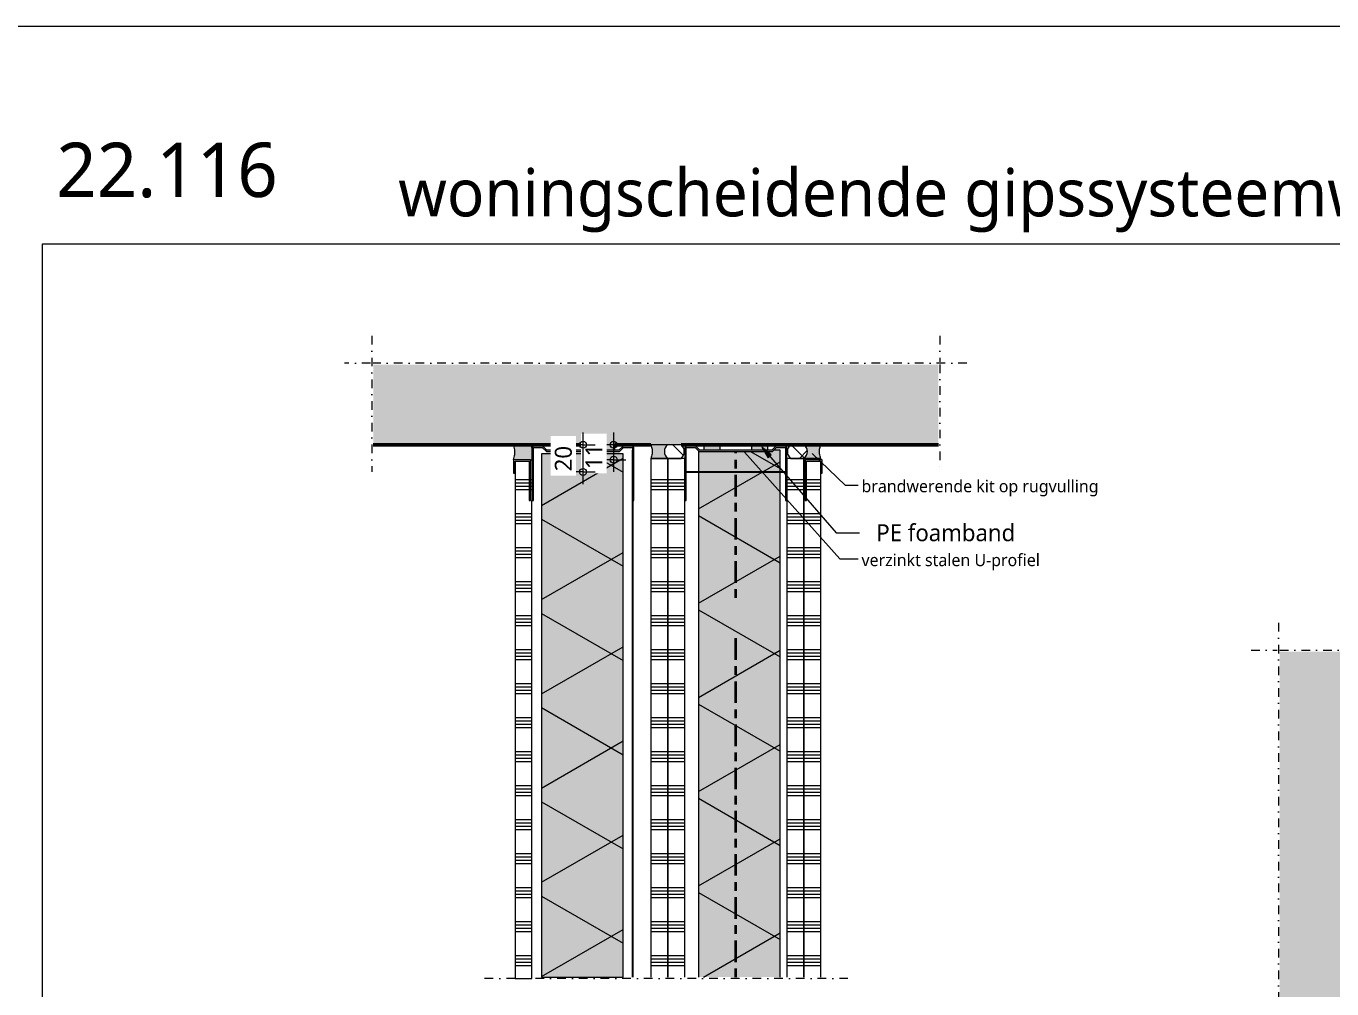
# Model space of a CAD drawing. Header units: millimetres. Extents: x -617 to 12931, y -7813 to -1363.
# Drawn here: x 1549 to 2510, y -7036 to -6328 of the extents above; entities that cross this region are included whole.
import ezdxf

# ---------------------------------------------------------------- set-up
doc = ezdxf.new("R2010")
doc.units = ezdxf.units.MM
doc.linetypes.add('Center', pattern=[31.75, 6.35, -4.7625, 15.875, -4.7625])
doc.linetypes.add('Dash dot', pattern=[15.875, 6.35, -4.7625, 0, -4.7625])
for name, color, linetype, lineweight in [('A-ANNO-DIMS', 211, 'Continuous', 13), ('A-ANNO-DIMS-5', 211, 'Continuous', 13), ('A-ANNO-IDEN', 131, 'Continuous', 18), ('A-DETL', 90, 'Continuous', 13), ('A-DETL-CNTR', 5, 'Center', 35), ('A-DETL-GENF', 92, 'Continuous', 18), ('A-DETL-MBND', 5, 'Continuous', 25), ('G-ANNO-TEXT', 231, 'Continuous', 13)]:
    doc.layers.add(name, color=color, linetype=linetype, lineweight=lineweight)
doc.styles.add('Segoe UI_2', font='segoeui.ttf', dxfattribs={"height": 9})
doc.styles.add('Segoe UI_3', font='segoeui.ttf', dxfattribs={"height": 12.5})
doc.styles.add('Segoe UI_5', font='segoeui.ttf', dxfattribs={"height": 40})
doc.styles.add('Segoe UI_6', font='segoeui.ttf', dxfattribs={"height": 35})
doc.dimstyles.new('2_5_mm_1', dxfattribs={"dimscale": 304.8, "dimtxt": 13.092049, "dimasz": 0.016404, "dimexe": 0.029528, "dimexo": 0.0625, "dimgap": 0.014764, "dimtad": 1, "dimdec": 0, "dimzin": 0, "dimdsep": 46, "dimtxsty": 'Segoe UI_3', "dimblk1": 'DOTBLANK', "dimblk2": 'DOTBLANK', "dimsah": 1, "dimcen": 0.09, "dimdle": 0.029528, "dimazin": 0, "dimtfac": 1, "dimtdec": 4, "dimtix": 1, "dimtmove": 2, "dimatfit": 3, "dimfxl": 0.029528, "dimfxlon": 1, "dimtvp": 1, "dimtfill": 1, "dimtolj": 1, "dimtzin": 0, "dimarcsym": 2})
doc.dimstyles.new('2_5_mm_3', dxfattribs={"dimscale": 304.8, "dimtxt": 13.092049, "dimasz": 0.016404, "dimexe": 0.029528, "dimexo": 0.0625, "dimgap": 0.014764, "dimtad": 1, "dimdec": 0, "dimzin": 0, "dimdsep": 46, "dimtxsty": 'Segoe UI_3', "dimblk1": 'DOTBLANK', "dimblk2": 'DOTBLANK', "dimsah": 1, "dimcen": 0.09, "dimdle": 0.029528, "dimazin": 0, "dimtfac": 1, "dimtdec": 4, "dimtix": 1, "dimtmove": 0, "dimatfit": 3, "dimfxl": 0.029528, "dimfxlon": 1, "dimtvp": 1, "dimtfill": 1, "dimtolj": 1, "dimtzin": 0, "dimarcsym": 2})
pattern_1 = [(60, (0, 60.8), (-51.9615, 30), []), (120, (0, 60.8), (-51.9615, -30), [])]

# ---------------------------------------------------------------- blocks, each defined once
blk = doc.blocks.new('42 isolatie - Type 1-V480-22_1 Principedetails metalstud')
at = {"layer": 'A-DETL-GENF'}
blk.add_hatch(color=256, dxfattribs=at).paths.add_polyline_path([(1.28, 60.8), (1.28, 0.8), (388.78, 0.8), (388.78, 5.39), (387.78, 6.39), (387.78, 60.21), (388.36, 60.8), (223.23, 60.8)])
at = {"layer": 'A-DETL-GENF', "lineweight": 13}
h = blk.add_hatch(dxfattribs=at)
h.set_pattern_fill('FP_1', color=256, style=0, pattern_type=2)
h.set_pattern_definition(pattern_1)
h.paths.add_polyline_path([(1.28, 60.8), (1.28, 0.8), (388.78, 0.8), (388.78, 5.39), (387.78, 6.39), (387.78, 60.21), (388.36, 60.8), (223.23, 60.8)])
at = {"layer": 'A-DETL-GENF'}
for p, q in [((388.36, 60.8), (1.28, 60.8)), ((388.36, 60.8), (1.28, 60.8)), ((1.28, 0.8), (388.78, 0.8)), ((1.28, 0.8), (388.78, 0.8)), ((388.78, 0.8), (388.78, 5.39)), ((388.78, 0.8), (388.78, 5.39))]:
    blk.add_line(p, q, dxfattribs=at)
blk = doc.blocks.new('40  gipsplaat - D12_5-V486-22_1 Principedetails metalstud')
at = {"layer": 'A-DETL-GENF', "lineweight": 13}
h = blk.add_hatch(dxfattribs=at)
h.set_pattern_fill('FP_600', color=256, style=0, pattern_type=2)
h.set_pattern_definition([(90, (-6655.995, -2033.484), (-25, 1e-15), []), (90, (-6658.495, -2033.484), (-25, 1e-15), []), (90, (-6660.995, -2033.484), (-25, 1e-15), []), (90, (-6663.495, -2033.484), (-25, 1e-15), [])])
h.paths.add_polyline_path([(381.5, -12.5), (381.5, 0), (0, 0), (0, -12.5), (159.55, -12.5)])
at = {"layer": 'A-DETL-GENF'}
for p, q in [((31, 0), (0, 0)), ((0, 0), (0, -2.7)), ((0, 0), (0, -2.7)), ((381.5, 0), (31, 0)), ((381.5, 0), (31, 0)), ((0, -2.7), (0, -12.5)), ((0, -2.7), (0, -12.5)), ((0, -12.5), (381.5, -12.5))]:
    blk.add_line(p, q, dxfattribs=at)
blk = doc.blocks.new('40  gipsplaat - D12_5-V487-22_1 Principedetails metalstud')
at = {"layer": 'A-DETL-GENF', "lineweight": 13}
h = blk.add_hatch(dxfattribs=at)
h.set_pattern_fill('FP_601', color=256, style=0, pattern_type=2)
h.set_pattern_definition([(90, (-6655.995, -2020.984), (-25, 1e-15), []), (90, (-6658.495, -2020.984), (-25, 1e-15), []), (90, (-6660.995, -2020.984), (-25, 1e-15), []), (90, (-6663.495, -2020.984), (-25, 1e-15), [])])
h.paths.add_polyline_path([(381.5, -12.5), (381.5, 0), (0, 0), (0, -12.5), (159.55, -12.5)])
at = {"layer": 'A-DETL-GENF'}
for p, q in [((381.5, 0), (0, 0)), ((0, 0), (0, -12.5)), ((381.5, 0), (0, 0)), ((0, -12.5), (381.5, -12.5)), ((0, -12.5), (381.5, -12.5))]:
    blk.add_line(p, q, dxfattribs=at)
blk = doc.blocks.new('40  gipsplaat - D12_5-V488-22_1 Principedetails metalstud')
at = {"layer": 'A-DETL-GENF', "lineweight": 13}
h = blk.add_hatch(dxfattribs=at)
h.set_pattern_fill('FP_602', color=256, style=0, pattern_type=2)
h.set_pattern_definition([(90, (-6655.995, -2120.984), (-25, 1e-15), []), (90, (-6658.495, -2120.984), (-25, 1e-15), []), (90, (-6660.995, -2120.984), (-25, 1e-15), []), (90, (-6663.495, -2120.984), (-25, 1e-15), [])])
h.paths.add_polyline_path([(381.5, -12.5), (381.5, 0), (0, 0), (0, -12.5), (159.55, -12.5)])
at = {"layer": 'A-DETL-GENF'}
for p, q in [((381.5, 0), (0, 0)), ((0, 0), (0, -9.8)), ((0, 0), (0, -9.8)), ((0, -9.8), (0, -12.5)), ((0, -9.8), (0, -12.5)), ((0, -12.5), (31, -12.5)), ((31, -12.5), (381.5, -12.5)), ((31, -12.5), (381.5, -12.5))]:
    blk.add_line(p, q, dxfattribs=at)
blk = doc.blocks.new('40  gipsplaat - D12_5-V489-22_1 Principedetails metalstud')
at = {"layer": 'A-DETL-GENF', "lineweight": 13}
h = blk.add_hatch(dxfattribs=at)
h.set_pattern_fill('FP_603', color=256, style=0, pattern_type=2)
h.set_pattern_definition([(90, (-6655.995, -2133.484), (-25, 1e-15), []), (90, (-6658.495, -2133.484), (-25, 1e-15), []), (90, (-6660.995, -2133.484), (-25, 1e-15), []), (90, (-6663.495, -2133.484), (-25, 1e-15), [])])
h.paths.add_polyline_path([(381.5, -12.5), (381.5, 0), (2, 0), (2, -10.5), (31, -10.5), (31, -11.5), (1, -11.5), (1, 0), (0, 0), (0, -12.5), (159.55, -12.5)])
at = {"layer": 'A-DETL-GENF'}
for p, q in [((1, 0), (0, 0)), ((0, 0), (0, -12.5)), ((1, 0), (0, 0)), ((11, 0), (2, 0)), ((381.5, 0), (11, 0)), ((381.5, 0), (11, 0)), ((0, -12.5), (381.5, -12.5)), ((0, -12.5), (381.5, -12.5))]:
    blk.add_line(p, q, dxfattribs=at)
blk = doc.blocks.new('00 afbreeklijn 1 s l - Type 1-3389584-22_1 Principedetails metalstud')
at = {"layer": 'A-DETL-GENF', "linetype": 'Dash dot'}
for p, q in [((3.02, 0), (-20, 0)), ((248.02, 0), (15.52, 0))]:
    blk.add_line(p, q, dxfattribs=at)
blk = doc.blocks.new('22 metalstud profiel - 75 mm hor-4394542-22_1 Principedetails metalstud')
at = {"layer": 'A-DETL-GENF'}
for points in [[(-36.5, 40), (-37.5, 40), (-37.5, 1), (-36.5, 0), (-29.5, 0), (-26.5, 3), (26.5, 3), (29.5, 0), (36.5, 0), (37.5, 1), (37.5, 40), (36.5, 40), (36.5, 1), (29.91, 1), (26.91, 4), (-26.91, 4), (-29.91, 1), (-36.5, 1)], [(-23.5, 3), (-23.5, -1), (-11.5, -1), (-11.5, 3)], [(23.5, 3), (11.5, 3), (11.5, -1), (23.5, -1)]]:
    blk.add_hatch(color=256, dxfattribs=at).paths.add_polyline_path(points)
for p, q in [((-36.5, 40), (-37.5, 40)), ((-37.5, 40), (-37.5, 1)), ((-36.5, 1), (-36.5, 40)), ((36.5, 40), (36.5, 1)), ((37.5, 40), (36.5, 40)), ((37.5, 40), (36.5, 40)), ((37.5, 1), (37.5, 40)), ((-37.5, 1), (-36.5, 0)), ((-29.91, 1), (-36.5, 1)), ((-26.91, 4), (-29.91, 1)), ((-29.5, 0), (-26.5, 3)), ((26.91, 4), (-26.91, 4)), ((-26.5, 3), (26.5, 3)), ((-23.5, 3), (-23.5, -1)), ((-11.5, -1), (-11.5, 3)), ((11.5, 3), (11.5, -1)), ((23.5, -1), (23.5, 3)), ((26.5, 3), (29.5, 0)), ((29.91, 1), (26.91, 4)), ((36.5, 1), (29.91, 1)), ((36.5, 0), (37.5, 1)), ((-36.5, 0), (-29.5, 0)), ((29.5, 0), (36.5, 0))]:
    blk.add_line(p, q, dxfattribs=at)
blk = doc.blocks.new('40  gipsplaat - D12_5-V494-22_1 Principedetails metalstud')
at = {"layer": 'A-DETL-GENF', "lineweight": 13}
h = blk.add_hatch(dxfattribs=at)
h.set_pattern_fill('FP_610', color=256, style=0, pattern_type=2)
h.set_pattern_definition([(90, (-6655.995, -1920.984), (-25, 1e-15), []), (90, (-6658.495, -1920.984), (-25, 1e-15), []), (90, (-6660.995, -1920.984), (-25, 1e-15), []), (90, (-6663.495, -1920.984), (-25, 1e-15), [])])
h.paths.add_polyline_path([(382.5, 0), (1, 0), (1, -1), (31, -1), (31, -2), (2, -2), (2, -12.5), (382.5, -12.5)])
at = {"layer": 'A-DETL-GENF'}
for p, q in [((382.5, 0), (31, 0)), ((382.5, 0), (31, 0)), ((382.5, -12.5), (382.5, 0)), ((382.5, -12.5), (382.5, 0)), ((2, -12.5), (11, -12.5)), ((11, -12.5), (382.5, -12.5)), ((11, -12.5), (382.5, -12.5))]:
    blk.add_line(p, q, dxfattribs=at)
blk = doc.blocks.new('30 kitvoeg - holle kitvoeg br_w_-4456959-22_1 Principedetails metalstud')
at = {"layer": 'A-DETL-GENF'}
blk.add_hatch(color=256, dxfattribs=at).paths.add_polyline_path([(0, -11.85), (0, -13.85), (11, -13.85), (11, 0), (7.33, -0.98), (3.67, -0.98), (0, 0), (0, -1.35)])
for p, q in [((0, 0), (0, -0.35)), ((0, -12.85), (0, -13.85)), ((9, -13.85), (11, -13.85))]:
    blk.add_line(p, q, dxfattribs=at)
blk.add_open_spline([(11, 0), (9.78, -0.49), (7.33, -1.14), (3.67, -1.14), (1.22, -0.49), (0, 0)], degree=3, dxfattribs=at)
blk = doc.blocks.new('30 kitvoeg op rugvulling - holle kitvoeg 10mm br_w_-V524-22_1 Principedetails metalstud')
at = {"layer": 'A-DETL-GENF', "lineweight": 13}
h = blk.add_hatch(dxfattribs=at)
h.set_pattern_fill('FP_643', color=256, style=0, pattern_type=2)
h.set_pattern_definition([(315, (6645.995, 2133.484), (10.606602, 10.606602), []), (45, (6645.995, 2133.484), (-10.606602, 10.606602), [])])
h.paths.add_polyline_path([(0, 12.15), (1.2, 11.08), (2.63, 10.33), (4.19, 9.94), (5.81, 9.94), (7.37, 10.33), (8.8, 11.08), (10, 12.15), (10, 22.3), (8.8, 23.37), (7.37, 24.12), (5.81, 24.51), (4.19, 24.51), (2.63, 24.12), (1.2, 23.37), (0, 22.3)])
blk.add_hatch(color=256, dxfattribs=at).paths.add_polyline_path([(0, 12.15), (0, 0), (3.33, 0.89), (6.67, 0.89), (10, 0), (10, 12.15), (8.8, 11.08), (7.37, 10.33), (5.81, 9.94), (4.19, 9.94), (2.63, 10.33), (1.2, 11.08)])
blk.add_line((0, 22.3), (0, 12.15), dxfattribs=at)
at = {"layer": 'A-DETL-GENF'}
blk.add_line((0, 12.15), (0, 0), dxfattribs=at)
at = {"layer": 'A-DETL-GENF', "lineweight": 13}
for centre, start, end in [((5, 17.89), 41.40962, 138.59038), ((5, 16.56), 221.40962, 318.59038)]:
    blk.add_arc(centre, 6.67, start, end, dxfattribs=at)
at = {"layer": 'A-DETL-GENF'}
blk.add_open_spline([(0, 0), (1.11, 0.44), (3.33, 1.04), (6.67, 1.04), (8.89, 0.44), (10, 0)], degree=3, dxfattribs=at)
blk = doc.blocks.new('23 vloerweergave - 23 DI vloerweergave s e-4415511-22_1 Principedetails metalstud')
at = {"layer": 'A-DETL-GENF', "linetype": 'Dash dot'}
blk.add_hatch(color=256, dxfattribs=at).paths.add_polyline_path([(83.27, 0), (207.93, 0), (207.93, 59), (-207.93, 59), (-207.93, 0), (19.81, 0)])
for p, q in [((-208.93, 80), (-208.93, -20)), ((208.93, 80), (208.93, 61)), ((-209.93, 60), (-228.93, 60)), ((228.93, 60), (-207.93, 60)), ((208.93, 59), (208.93, -20))]:
    blk.add_line(p, q, dxfattribs=at)
at = {"layer": 'A-DETL-GENF', "lineweight": 50}
for p, q in [((-207.93, 0), (-77.07, 0)), ((-65.07, 0), (-42.07, 0)), ((-30.07, 0), (-3.57, 0)), ((18.74, 0), (207.93, 0))]:
    blk.add_line(p, q, dxfattribs=at)
blk = doc.blocks.new('23 vloerweergave - 23 DI vloerweergave s e-4415513-22_1 Principedetails metalstud')
at = {"layer": 'A-DETL-GENF', "linetype": 'Dash dot'}
blk.add_hatch(color=256, dxfattribs=at).paths.add_polyline_path([(-197.78, 0), (197.78, 0), (197.78, 59), (-197.78, 59)])
for p, q in [((-198.78, 80), (-198.78, -20)), ((198.78, 80), (198.78, 61)), ((-199.78, 60), (-218.78, 60)), ((218.78, 60), (-197.78, 60)), ((198.78, 59), (198.78, -20))]:
    blk.add_line(p, q, dxfattribs=at)
at = {"layer": 'A-DETL-GENF', "lineweight": 50}
for p, q in [((-197.78, 0), (40.2, 0)), ((52.2, 0), (75.2, 0)), ((87.2, 0), (197.78, 0))]:
    blk.add_line(p, q, dxfattribs=at)
blk = doc.blocks.new('22 metalstud profiel - 75 mm hor-V526-22_1 Principedetails metalstud')
at = {"layer": 'A-DETL-GENF'}
for points in [[(-37.5, 40), (-37.5, 1), (-36.5, 0), (-29.5, 0), (-26.5, 3), (26.5, 3), (29.5, 0), (36.5, 0), (37.5, 1), (37.5, 40), (36.5, 40), (36.5, 1), (29.91, 1), (26.91, 4), (-26.91, 4), (-29.91, 1), (-36.5, 1), (-36.5, 40)], [(-19.29, 3), (-23.5, 3), (-23.5, -1), (-11.5, -1), (-11.5, 3)], [(23.5, 3), (11.5, 3), (11.5, -1), (23.5, -1)]]:
    blk.add_hatch(color=256, dxfattribs=at).paths.add_polyline_path(points)
for p, q in [((-36.5, 40), (-37.5, 40)), ((-37.5, 40), (-37.5, 1)), ((-36.5, 1), (-36.5, 40)), ((36.5, 40), (36.5, 1)), ((37.5, 40), (36.5, 40)), ((37.5, 40), (36.5, 40)), ((37.5, 1), (37.5, 40)), ((-37.5, 1), (-36.5, 0)), ((-29.91, 1), (-36.5, 1)), ((-26.91, 4), (-29.91, 1)), ((-29.5, 0), (-26.5, 3)), ((26.91, 4), (-26.91, 4)), ((-26.5, 3), (26.5, 3)), ((-23.5, 3), (-23.5, -1)), ((-11.5, -1), (-11.5, 3)), ((11.5, 3), (11.5, -1)), ((23.5, -1), (23.5, 3)), ((26.5, 3), (29.5, 0)), ((29.91, 1), (26.91, 4)), ((36.5, 1), (29.91, 1)), ((36.5, 0), (37.5, 1)), ((-36.5, 0), (-29.5, 0)), ((-23.5, -1), (-11.5, -1)), ((11.5, -1), (23.5, -1)), ((29.5, 0), (36.5, 0))]:
    blk.add_line(p, q, dxfattribs=at)
blk = doc.blocks.new('42 isolatie - Type 1-3760042-22_1 Principedetails metalstud')
at = {"layer": 'A-DETL-GENF'}
blk.add_hatch(color=256, dxfattribs=at).paths.add_polyline_path([(0.28, 0.8), (385.28, 0.8), (385.28, 60.8), (0.28, 60.8)])
at = {"layer": 'A-DETL-GENF', "lineweight": 13}
h = blk.add_hatch(dxfattribs=at)
h.set_pattern_fill('FP_1', color=256, style=0, pattern_type=2)
h.set_pattern_definition(pattern_1)
h.paths.add_polyline_path([(0.28, 0.8), (385.28, 0.8), (385.28, 60.8), (0.28, 60.8)])
at = {"layer": 'A-DETL-GENF'}
for p, q in [((385.28, 60.8), (0.28, 60.8)), ((0.28, 60.8), (0.28, 0.8)), ((385.28, 60.8), (0.28, 60.8)), ((0.28, 60.8), (0.28, 0.8)), ((385.28, 0.8), (385.28, 60.8)), ((385.28, 0.8), (385.28, 60.8)), ((0.28, 0.8), (385.28, 0.8)), ((0.28, 0.8), (385.28, 0.8))]:
    blk.add_line(p, q, dxfattribs=at)
blk = doc.blocks.new('30 kitvoeg op rugvulling - holle kitvoeg 10mm br_w_-V527-22_1 Principedetails metalstud')
at = {"layer": 'A-DETL-GENF', "lineweight": 13}
blk.add_hatch(color=256, dxfattribs=at).paths.add_polyline_path([(0, -11.08), (0, -12.15), (1.2, -11.08), (2.63, -10.33), (4.19, -9.94), (5.81, -9.94), (7.37, -10.33), (8.8, -11.08), (10, -12.15), (10, 0), (6.67, -0.89), (3.33, -0.89), (0, 0), (0, -9.94)])
h = blk.add_hatch(dxfattribs=at)
h.set_pattern_fill('FP_644', color=256, style=0, pattern_type=2)
h.set_pattern_definition([(315, (6645.995, 2008.484), (10.606602, 10.606602), []), (45, (6645.995, 2008.484), (-10.606602, 10.606602), [])])
h.paths.add_polyline_path([(0, -12.15), (0, -22.3), (1.2, -23.37), (2.63, -24.12), (4.19, -24.51), (5.81, -24.51), (7.37, -24.12), (8.8, -23.37), (10, -22.3), (10, -12.15), (8.8, -11.08), (7.37, -10.33), (5.81, -9.94), (4.19, -9.94), (2.63, -10.33), (1.2, -11.08)])
at = {"layer": 'A-DETL-GENF'}
for p, q in [((0, 0), (0, -12.15)), ((10, -12.15), (10, 0))]:
    blk.add_line(p, q, dxfattribs=at)
at = {"layer": 'A-DETL-GENF', "lineweight": 13}
for p, q in [((0, -12.15), (0, -22.3)), ((10, -22.3), (10, -12.15))]:
    blk.add_line(p, q, dxfattribs=at)
for centre, start, end in [((5, -16.56), 41.40962, 138.59038), ((5, -17.89), 221.40962, 318.59038)]:
    blk.add_arc(centre, 6.67, start, end, dxfattribs=at)
at = {"layer": 'A-DETL-GENF'}
blk.add_open_spline([(10, 0), (8.89, -0.44), (6.67, -1.04), (3.33, -1.04), (1.11, -0.44), (0, 0)], degree=3, dxfattribs=at)
blk = doc.blocks.new('42 PVC beëindigingsprofiel - Type 3741-2060503-22_1 Principedetails metalstud')
at = {"layer": 'A-DETL-GENF'}
for p, q in [((-1, 13.5), (-11, 13.5)), ((-11, 13.5), (-11, 12.5)), ((-11, 12.5), (-2, 12.5)), ((-2, 12.5), (-2, 2)), ((-1, 1), (-1, 13.5)), ((-2, 2), (-31, 2)), ((-31, 2), (-31, 1)), ((-31, 1), (-1, 1))]:
    blk.add_line(p, q, dxfattribs=at)
blk = doc.blocks.new('42 PVC beëindigingsprofiel - Type 3741-4977620-22_1 Principedetails metalstud')
at = {"layer": 'A-DETL-GENF'}
for p, q in [((-1, -1), (-31, -1)), ((-31, -1), (-31, -2)), ((-31, -2), (-2, -2)), ((-2, -2), (-2, -12.5)), ((-1, -13.5), (-1, -1)), ((-2, -12.5), (-11, -12.5)), ((-11, -12.5), (-11, -13.5)), ((-11, -13.5), (-1, -13.5))]:
    blk.add_line(p, q, dxfattribs=at)
blk = doc.blocks.new('DIMBLOCK276-22_1 Principedetails metalstud')
at = {"layer": 'A-ANNO-DIMS-5'}
for p, q in [((1981.06, -6627), (1981.06, -6656)), ((1981.06, -6636), (1972.06, -6636)), ((1981.06, -6636), (1990.06, -6636)), ((1981.06, -6647), (1972.06, -6647)), ((1981.06, -6647), (1990.06, -6647))]:
    blk.add_line(p, q, dxfattribs=at)
for centre in [(1981.06, -6636), (1981.06, -6647)]:
    blk.add_circle(centre, 2.5, dxfattribs=at)
at = {"layer": 'A-ANNO-DIMS-5', "color": 0, "insert": (1960.26, -6653.94), "char_height": 12.5, "width": 22.8516, "attachment_point": 1, "rotation": 90, "line_spacing_factor": 1.142579, "style": 'Segoe UI_3', "bg_fill": 3, "box_fill_scale": 1.25, "bg_fill_color": 9, "bg_fill_true_color": 13158600, "bg_fill_transparency": 0}
blk.add_mtext('11', dxfattribs=at)
blk = doc.blocks.new('_DotBlank')
at = {"color": 0, "linetype": 'ByBlock', "lineweight": -2}
blk.add_line((-0.5, 0), (-1, 0), dxfattribs=at)
blk.add_circle((0, 0), 0.5, dxfattribs=at)
blk = doc.blocks.new('DIMBLOCK277-22_1 Principedetails metalstud')
at = {"layer": 'A-ANNO-DIMS-5'}
for p, q in [((1958.56, -6665), (1958.56, -6627)), ((1958.56, -6636), (1949.56, -6636)), ((1958.56, -6636), (1967.56, -6636)), ((1958.56, -6656), (1949.56, -6656)), ((1958.56, -6656), (1967.56, -6656))]:
    blk.add_line(p, q, dxfattribs=at)
for centre in [(1958.56, -6636), (1958.56, -6656)]:
    blk.add_circle(centre, 2.5, dxfattribs=at)
at = {"layer": 'A-ANNO-DIMS-5', "color": 0, "insert": (1937.76, -6655.52), "char_height": 12.5, "width": 22.8516, "attachment_point": 1, "rotation": 90, "line_spacing_factor": 1.142579, "style": 'Segoe UI_3', "bg_fill": 3, "box_fill_scale": 1.25, "bg_fill_color": 9, "bg_fill_true_color": 13158600, "bg_fill_transparency": 0}
blk.add_mtext('20', dxfattribs=at)

msp = doc.modelspace()

# ---------------------------------------------------------------- hatches: boundary and pattern name
at = {"layer": 'G-ANNO-TEXT'}
msp.add_hatch(color=7, dxfattribs=at).paths.add_polyline_path([(2089.98, -6637.66), (2094.68, -6645.5), (2097.08, -6643.42)])

# ---------------------------------------------------------------- linework, layer by layer
at = {"layer": 'A-ANNO-IDEN'}
for p, q in [((2077.32, -6641.53), (2147.42, -6719.99)), ((2127.25, -6642.45), (2151.37, -6665.66)), ((2151.37, -6665.66), (2163.42, -6665.66)), ((2147.42, -6719.99), (2163.42, -6719.99))]:
    msp.add_line(p, q, dxfattribs=at)
at = {"layer": 'A-DETL', "lineweight": 18}
for p, q in [((-589.29, -6328.15), (3610.71, -6328.15)), ((1560.71, -7763.15), (1560.71, -6488.15)), ((1560.71, -6488.15), (3560.71, -6488.15))]:
    msp.add_line(p, q, dxfattribs=at)
at = {"layer": 'A-DETL-CNTR'}
for p, q in [((2070.98, -6748.61), (2070.98, -6641)), ((2070.98, -7027.5), (2070.98, -6773.61))]:
    msp.add_line(p, q, dxfattribs=at)
at = {"layer": 'A-DETL-MBND'}
for p, q in [((1994.98, -6640), (1994.98, -7027.5)), ((2034.48, -6656), (2107.48, -6656))]:
    msp.add_line(p, q, dxfattribs=at)
at = {"layer": 'G-ANNO-TEXT', "color": 250}
for p, q in [((2089.98, -6637.66), (2094.68, -6645.5)), ((2097.08, -6643.42), (2089.98, -6637.66)), ((2089.98, -6637.66), (2144.69, -6700.71)), ((2094.68, -6645.5), (2097.08, -6643.42)), ((2144.69, -6700.71), (2161.85, -6700.71))]:
    msp.add_line(p, q, dxfattribs=at)

# ---------------------------------------------------------------- block references
at = {"layer": 'A-DETL-GENF', "linetype": 'Dash dot'}
for name, p in [('23 vloerweergave - 23 DI vloerweergave s e-4415511-22_1 Principedetails metalstud', (2012.05, -6636)), ('00 afbreeklijn 1 s l - Type 1-3389584-22_1 Principedetails metalstud', (1905.46, -7028.5))]:
    msp.add_blockref(name, p, dxfattribs=at)
at = {"layer": 'A-DETL-GENF'}
for name, p, rotation in [('30 kitvoeg - holle kitvoeg br_w_-4456959-22_1 Principedetails metalstud', (1907.13, -6647), 89.99999999999898), ('22 metalstud profiel - 75 mm hor-V526-22_1 Principedetails metalstud', (1958.48, -6637), 180), ('22 metalstud profiel - 75 mm hor-4394542-22_1 Principedetails metalstud', (2070.98, -6637), 180), ('42 PVC beëindigingsprofiel - Type 3741-2060503-22_1 Principedetails metalstud', (1920.98, -6646), 89.99999999999989), ('40  gipsplaat - D12_5-V494-22_1 Principedetails metalstud', (1920.98, -6646), 269.9999999999989), ('42 isolatie - Type 1-3760042-22_1 Principedetails metalstud', (1988.78, -7027.86), 89.99999999999991), ('40  gipsplaat - D12_5-V487-22_1 Principedetails metalstud', (2020.98, -6646), 269.9999999999989), ('40  gipsplaat - D12_5-V486-22_1 Principedetails metalstud', (2033.48, -6646), 269.9999999999987), ('42 isolatie - Type 1-V480-22_1 Principedetails metalstud', (2104.28, -7028.77), 89.99999999999991), ('40  gipsplaat - D12_5-V488-22_1 Principedetails metalstud', (2120.98, -6646), 269.9999999999998), ('40  gipsplaat - D12_5-V489-22_1 Principedetails metalstud', (2133.48, -6646), 269.9999999999998), ('42 PVC beëindigingsprofiel - Type 3741-4977620-22_1 Principedetails metalstud', (2120.98, -6646), 90.00000000000011)]:
    msp.add_blockref(name, p, dxfattribs=dict(at, rotation=rotation))
at = {"layer": 'A-DETL-GENF', "lineweight": 13}
for name, p, rotation in [('30 kitvoeg op rugvulling - holle kitvoeg 10mm br_w_-V527-22_1 Principedetails metalstud', (2008.48, -6646), 89.99999999999898), ('30 kitvoeg op rugvulling - holle kitvoeg 10mm br_w_-V524-22_1 Principedetails metalstud', (2133.48, -6646), 90.00000000000102)]:
    msp.add_blockref(name, p, dxfattribs=dict(at, rotation=rotation))
at = {"layer": 'A-DETL-GENF', "linetype": 'Dash dot', "rotation": 89.99999999999991}
msp.add_blockref('23 vloerweergave - 23 DI vloerweergave s e-4415513-22_1 Principedetails metalstud', (2530.17, -6985.85), dxfattribs=at)

# ---------------------------------------------------------------- texts
at = {"layer": 'G-ANNO-TEXT', "color": 7, "attachment_point": 1}
for s, insert, char_height, width, style in [('22.116', (1570.97, -6413.84), 40, 201.6244, 'Segoe UI_5'), ('woningscheidende gipssysteemwand', (1822.56, -6433.08), 35, 996.4976, 'Segoe UI_6'), ('PE foamband', (2174.35, -6694.46), 12.5, 125.0632, 'Segoe UI_3')]:
    msp.add_mtext(s, dxfattribs=dict(at, insert=insert, char_height=char_height, width=width, style=style))

# ---------------------------------------------------------------- next in the draw order: texts
at = {"layer": 'A-ANNO-IDEN', "lineweight": 13, "char_height": 9, "attachment_point": 1, "style": 'Segoe UI_2', "bg_fill": 3, "box_fill_scale": 1.25, "bg_fill_color": 9, "bg_fill_true_color": 13158600, "bg_fill_transparency": 0}
for s, insert, width in [('brandwerende kit op rugvulling', (2163.42, -6661.95), 225.2742), ('verzinkt stalen U-profiel', (2163.42, -6716.28), 169.9577)]:
    msp.add_mtext(s, dxfattribs=dict(at, insert=insert, width=width))

# ---------------------------------------------------------------- next in the draw order: dimensions: what is measured, and where the dimension line sits
at = {"layer": 'A-ANNO-DIMS'}
dim = msp.add_linear_dim(base=(1981.06, -6647), p1=(1990.06, -6636), p2=(1972.06, -6647), angle=90, dimstyle='2_5_mm_1', override={"dimpost": '<>', "dimfxl": 21.095023}, dxfattribs=at)
dim.commit()
dim.dimension.update_dxf_attribs({"geometry": 'DIMBLOCK276-22_1 Principedetails metalstud', "text_midpoint": (1968.59, -6642.52), "dimtype": 160, "text_rotation": 90})

# ---------------------------------------------------------------- next in the draw order: dimensions: what is measured, and where the dimension line sits
dim = msp.add_linear_dim(base=(1958.56, -6636), p1=(1967.56, -6656), p2=(1949.56, -6636), angle=90, dimstyle='2_5_mm_3', override={"dimpost": '<>', "dimfxl": 26.907248}, dxfattribs=at)
dim.commit()
dim.dimension.update_dxf_attribs({"geometry": 'DIMBLOCK277-22_1 Principedetails metalstud', "text_midpoint": (1947.6, -6646)})

doc.saveas('drawing.dxf')
